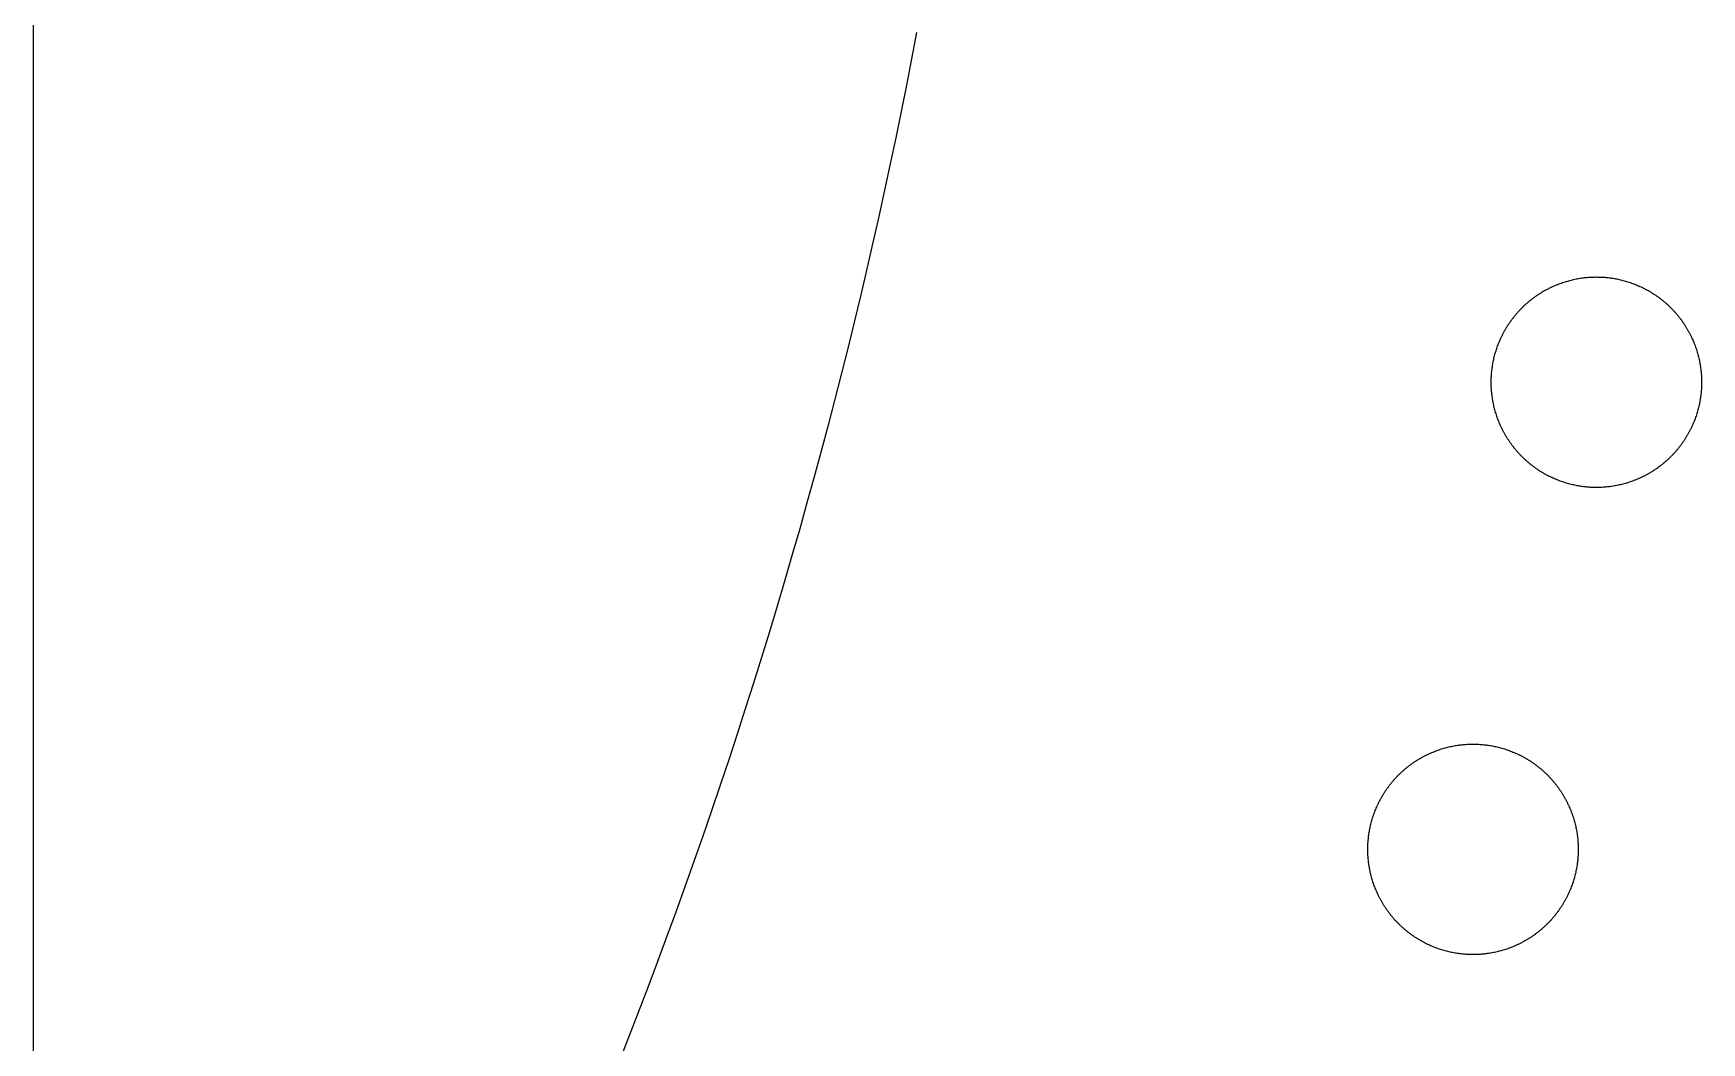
# Model space of a CAD drawing. Extents: x -111 to 2985, y -118 to 122.
# Drawn here: x -110.84 to -101.6, y -53.96 to -48.38 of the extents above; entities that cross this region are included whole.
import ezdxf

# ---------------------------------------------------------------- set-up
doc = ezdxf.new("R2010")
doc.units = 0
doc.layers.add('LAYER_03', color=5, linetype='CONTINUOUS')

msp = doc.modelspace()

# ---------------------------------------------------------------- linework, layer by layer
at = {"layer": 'LAYER_03'}
for points in [[(-110.8393, -73.6993), (-110.8393, -42.3099)], [(-105.9478, -48.3705), (-105.9756, -48.5162), (-106.0041, -48.6618), (-106.0333, -48.8073), (-106.0632, -48.9527), (-106.0937, -49.098), (-106.125, -49.2431), (-106.157, -49.3882), (-106.1897, -49.5331), (-106.2231, -49.6779), (-106.2572, -49.8225), (-106.2919, -49.967), (-106.3274, -50.1113), (-106.3636, -50.2555), (-106.4004, -50.3995), (-106.438, -50.5434), (-106.4762, -50.6871), (-106.5151, -50.8306), (-106.5548, -50.974), (-106.5951, -51.1171), (-106.6361, -51.2601), (-106.6778, -51.4029), (-106.7201, -51.5455), (-106.7632, -51.6879), (-106.8069, -51.8301), (-106.8513, -51.972), (-106.8964, -52.1138), (-106.9422, -52.2553), (-106.9886, -52.3966), (-107.0357, -52.5376), (-107.0835, -52.6785), (-107.1319, -52.8191), (-107.1811, -52.9594), (-107.2309, -53.0995), (-107.2813, -53.2393), (-107.3324, -53.3789), (-107.3842, -53.5182), (-107.4366, -53.6572), (-107.4897, -53.796), (-107.5434, -53.9345), (-107.5978, -54.0727)]]:
    msp.add_lwpolyline(points, dxfattribs=at)
for points in [[(-102.7655, -50.3064), (-102.7655, -50.2999), (-102.7654, -50.2935), (-102.7652, -50.287), (-102.765, -50.2804), (-102.7646, -50.2739), (-102.7642, -50.2673), (-102.7637, -50.2607), (-102.7632, -50.254), (-102.7625, -50.2474), (-102.7618, -50.2407), (-102.761, -50.234), (-102.7601, -50.2273), (-102.7592, -50.2206), (-102.7581, -50.2139), (-102.757, -50.2071), (-102.7558, -50.2004), (-102.7545, -50.1936), (-102.7531, -50.1868), (-102.7517, -50.18), (-102.7501, -50.1733), (-102.7485, -50.1665), (-102.7468, -50.1597), (-102.7449, -50.1529), (-102.743, -50.1461), (-102.7411, -50.1393), (-102.739, -50.1325), (-102.7368, -50.1257), (-102.7346, -50.1189), (-102.7322, -50.1122), (-102.7298, -50.1054), (-102.7272, -50.0986), (-102.7246, -50.0919), (-102.7219, -50.0852), (-102.7191, -50.0785), (-102.7162, -50.0718), (-102.7133, -50.0652), (-102.7102, -50.0585), (-102.7086, -50.0552), (-102.707, -50.0519), (-102.7054, -50.0486), (-102.7038, -50.0453), (-102.7021, -50.0421), (-102.7004, -50.0388), (-102.6987, -50.0355), (-102.697, -50.0322), (-102.6953, -50.029), (-102.6935, -50.0258), (-102.6917, -50.0225), (-102.6899, -50.0193), (-102.6881, -50.0161), (-102.6862, -50.0129), (-102.6843, -50.0097), (-102.6824, -50.0065), (-102.6805, -50.0033), (-102.6786, -50.0001), (-102.6766, -49.997), (-102.6746, -49.9938), (-102.6726, -49.9907), (-102.6706, -49.9876), (-102.6685, -49.9844), (-102.6664, -49.9813), (-102.6643, -49.9782), (-102.6622, -49.9751), (-102.6601, -49.9721), (-102.6579, -49.969), (-102.6557, -49.966), (-102.6535, -49.9629), (-102.6513, -49.9599), (-102.6491, -49.9569), (-102.6468, -49.9539), (-102.6445, -49.9509), (-102.6422, -49.948), (-102.6399, -49.945), (-102.6376, -49.9421), (-102.6352, -49.9391), (-102.6328, -49.9362), (-102.6304, -49.9333), (-102.628, -49.9304), (-102.6256, -49.9276), (-102.6231, -49.9247), (-102.6207, -49.9219), (-102.6182, -49.9191), (-102.6156, -49.9163), (-102.6131, -49.9135), (-102.6106, -49.9107), (-102.608, -49.9079), (-102.6054, -49.9052), (-102.6028, -49.9025), (-102.6002, -49.8997), (-102.5975, -49.8971), (-102.5949, -49.8944), (-102.5922, -49.8917), (-102.5895, -49.8891), (-102.5868, -49.8865), (-102.5841, -49.8839), (-102.5813, -49.8813), (-102.5786, -49.8787), (-102.5758, -49.8761), (-102.573, -49.8736), (-102.5702, -49.8711), (-102.5674, -49.8686), (-102.5645, -49.8661), (-102.5617, -49.8637), (-102.5588, -49.8612), (-102.5559, -49.8588), (-102.553, -49.8564), (-102.5501, -49.854), (-102.5472, -49.8517), (-102.5443, -49.8493), (-102.5413, -49.847), (-102.5383, -49.8447), (-102.5353, -49.8424), (-102.5324, -49.8402), (-102.5293, -49.8379), (-102.5263, -49.8357), (-102.5233, -49.8335), (-102.5202, -49.8313), (-102.5172, -49.8292), (-102.5141, -49.827), (-102.511, -49.8249), (-102.5079, -49.8228), (-102.5048, -49.8208), (-102.5017, -49.8187), (-102.4986, -49.8167), (-102.4954, -49.8147), (-102.4923, -49.8127), (-102.4891, -49.8107), (-102.486, -49.8088), (-102.4828, -49.8068), (-102.4796, -49.8049), (-102.4764, -49.8031), (-102.4732, -49.8012), (-102.47, -49.7994), (-102.4667, -49.7975), (-102.4635, -49.7958), (-102.4603, -49.794), (-102.457, -49.7922), (-102.4537, -49.7905), (-102.4505, -49.7888), (-102.4472, -49.7871), (-102.4439, -49.7855), (-102.4406, -49.7838), (-102.4373, -49.7822), (-102.434, -49.7806), (-102.4307, -49.7791), (-102.4241, -49.776), (-102.4174, -49.773), (-102.4108, -49.7701), (-102.4041, -49.7673), (-102.3973, -49.7646), (-102.3906, -49.762), (-102.3839, -49.7595), (-102.3771, -49.757), (-102.3703, -49.7547), (-102.3636, -49.7524), (-102.3568, -49.7503), (-102.35, -49.7482), (-102.3432, -49.7462), (-102.3364, -49.7443), (-102.3296, -49.7425), (-102.3228, -49.7408), (-102.316, -49.7391), (-102.3092, -49.7376), (-102.3024, -49.7361), (-102.2957, -49.7347), (-102.2889, -49.7334), (-102.2821, -49.7322), (-102.2754, -49.7311), (-102.2686, -49.7301), (-102.2619, -49.7291), (-102.2552, -49.7282), (-102.2485, -49.7274), (-102.2419, -49.7267), (-102.2352, -49.7261), (-102.2286, -49.7255), (-102.222, -49.725), (-102.2154, -49.7246), (-102.2088, -49.7243), (-102.2023, -49.724), (-102.1958, -49.7239), (-102.1893, -49.7238), (-102.1829, -49.7237), (-102.1764, -49.7238), (-102.1699, -49.7239), (-102.1634, -49.724), (-102.1569, -49.7243), (-102.1503, -49.7246), (-102.1437, -49.725), (-102.1371, -49.7255), (-102.1305, -49.7261), (-102.1239, -49.7267), (-102.1172, -49.7274), (-102.1105, -49.7282), (-102.1038, -49.7291), (-102.0971, -49.7301), (-102.0903, -49.7311), (-102.0836, -49.7322), (-102.0768, -49.7334), (-102.0701, -49.7347), (-102.0633, -49.7361), (-102.0565, -49.7376), (-102.0497, -49.7391), (-102.0429, -49.7408), (-102.0361, -49.7425), (-102.0293, -49.7443), (-102.0225, -49.7462), (-102.0157, -49.7482), (-102.0089, -49.7503), (-102.0022, -49.7524), (-101.9954, -49.7547), (-101.9886, -49.757), (-101.9819, -49.7595), (-101.9751, -49.762), (-101.9684, -49.7646), (-101.9617, -49.7673), (-101.955, -49.7701), (-101.9483, -49.773), (-101.9416, -49.776), (-101.935, -49.7791), (-101.9317, -49.7806), (-101.9284, -49.7822), (-101.9251, -49.7838), (-101.9218, -49.7855), (-101.9185, -49.7871), (-101.9152, -49.7888), (-101.912, -49.7905), (-101.9087, -49.7922), (-101.9055, -49.794), (-101.9022, -49.7958), (-101.899, -49.7975), (-101.8958, -49.7994), (-101.8925, -49.8012), (-101.8893, -49.8031), (-101.8861, -49.8049), (-101.8829, -49.8068), (-101.8798, -49.8088), (-101.8766, -49.8107), (-101.8734, -49.8127), (-101.8703, -49.8147), (-101.8671, -49.8167), (-101.864, -49.8187), (-101.8609, -49.8208), (-101.8578, -49.8228), (-101.8547, -49.8249), (-101.8516, -49.827), (-101.8485, -49.8292), (-101.8455, -49.8313), (-101.8424, -49.8335), (-101.8394, -49.8357), (-101.8364, -49.8379), (-101.8334, -49.8402), (-101.8304, -49.8424), (-101.8274, -49.8447), (-101.8244, -49.847), (-101.8215, -49.8493), (-101.8185, -49.8517), (-101.8156, -49.854), (-101.8127, -49.8564), (-101.8098, -49.8588), (-101.8069, -49.8612), (-101.804, -49.8637), (-101.8012, -49.8661), (-101.7983, -49.8686), (-101.7955, -49.8711), (-101.7927, -49.8736), (-101.7899, -49.8761), (-101.7871, -49.8787), (-101.7844, -49.8813), (-101.7816, -49.8839), (-101.7789, -49.8865), (-101.7762, -49.8891), (-101.7735, -49.8917), (-101.7708, -49.8944), (-101.7682, -49.8971), (-101.7655, -49.8997), (-101.7629, -49.9025), (-101.7603, -49.9052), (-101.7577, -49.9079), (-101.7552, -49.9107), (-101.7526, -49.9135), (-101.7501, -49.9163), (-101.7476, -49.9191), (-101.7451, -49.9219), (-101.7426, -49.9247), (-101.7401, -49.9276), (-101.7377, -49.9304), (-101.7353, -49.9333), (-101.7329, -49.9362), (-101.7305, -49.9391), (-101.7281, -49.9421), (-101.7258, -49.945), (-101.7235, -49.948), (-101.7212, -49.9509), (-101.7189, -49.9539), (-101.7166, -49.9569), (-101.7144, -49.9599), (-101.7122, -49.9629), (-101.71, -49.966), (-101.7078, -49.969), (-101.7056, -49.9721), (-101.7035, -49.9751), (-101.7014, -49.9782), (-101.6993, -49.9813), (-101.6972, -49.9844), (-101.6952, -49.9876), (-101.6931, -49.9907), (-101.6911, -49.9938), (-101.6891, -49.997), (-101.6872, -50.0001), (-101.6852, -50.0033), (-101.6833, -50.0065), (-101.6814, -50.0097), (-101.6795, -50.0129), (-101.6777, -50.0161), (-101.6758, -50.0193), (-101.674, -50.0225), (-101.6722, -50.0258), (-101.6705, -50.029), (-101.6687, -50.0322), (-101.667, -50.0355), (-101.6653, -50.0388), (-101.6636, -50.0421), (-101.6619, -50.0453), (-101.6603, -50.0486), (-101.6587, -50.0519), (-101.6571, -50.0552), (-101.6555, -50.0585), (-101.6525, -50.0652), (-101.6495, -50.0718), (-101.6466, -50.0785), (-101.6438, -50.0852), (-101.6411, -50.0919), (-101.6385, -50.0986), (-101.6359, -50.1054), (-101.6335, -50.1122), (-101.6312, -50.1189), (-101.6289, -50.1257), (-101.6267, -50.1325), (-101.6247, -50.1393), (-101.6227, -50.1461), (-101.6208, -50.1529), (-101.619, -50.1597), (-101.6172, -50.1665), (-101.6156, -50.1733), (-101.614, -50.18), (-101.6126, -50.1868), (-101.6112, -50.1936), (-101.6099, -50.2004), (-101.6087, -50.2071), (-101.6076, -50.2139), (-101.6065, -50.2206), (-101.6056, -50.2273), (-101.6047, -50.234), (-101.6039, -50.2407), (-101.6032, -50.2474), (-101.6025, -50.254), (-101.602, -50.2607), (-101.6015, -50.2673), (-101.6011, -50.2739), (-101.6008, -50.2804), (-101.6005, -50.287), (-101.6003, -50.2935), (-101.6002, -50.2999), (-101.6002, -50.3064), (-101.6002, -50.3128), (-101.6003, -50.3193), (-101.6005, -50.3258), (-101.6008, -50.3324), (-101.6011, -50.3389), (-101.6015, -50.3455), (-101.602, -50.3521), (-101.6025, -50.3588), (-101.6032, -50.3654), (-101.6039, -50.3721), (-101.6047, -50.3788), (-101.6056, -50.3855), (-101.6065, -50.3922), (-101.6076, -50.3989), (-101.6087, -50.4057), (-101.6099, -50.4124), (-101.6112, -50.4192), (-101.6126, -50.426), (-101.614, -50.4328), (-101.6156, -50.4395), (-101.6172, -50.4463), (-101.619, -50.4531), (-101.6208, -50.4599), (-101.6227, -50.4667), (-101.6247, -50.4735), (-101.6267, -50.4803), (-101.6289, -50.4871), (-101.6312, -50.4939), (-101.6335, -50.5006), (-101.6359, -50.5074), (-101.6385, -50.5141), (-101.6411, -50.5209), (-101.6438, -50.5276), (-101.6466, -50.5343), (-101.6495, -50.541), (-101.6525, -50.5476), (-101.6555, -50.5543), (-101.6571, -50.5576), (-101.6587, -50.5609), (-101.6603, -50.5642), (-101.6619, -50.5675), (-101.6636, -50.5707), (-101.6653, -50.574), (-101.667, -50.5773), (-101.6687, -50.5805), (-101.6705, -50.5838), (-101.6722, -50.587), (-101.674, -50.5903), (-101.6758, -50.5935), (-101.6777, -50.5967), (-101.6795, -50.5999), (-101.6814, -50.6031), (-101.6833, -50.6063), (-101.6852, -50.6095), (-101.6872, -50.6127), (-101.6891, -50.6158), (-101.6911, -50.619), (-101.6931, -50.6221), (-101.6952, -50.6252), (-101.6972, -50.6284), (-101.6993, -50.6315), (-101.7014, -50.6346), (-101.7035, -50.6376), (-101.7056, -50.6407), (-101.7078, -50.6438), (-101.71, -50.6468), (-101.7122, -50.6499), (-101.7144, -50.6529), (-101.7166, -50.6559), (-101.7189, -50.6589), (-101.7212, -50.6619), (-101.7235, -50.6648), (-101.7258, -50.6678), (-101.7281, -50.6707), (-101.7305, -50.6737), (-101.7329, -50.6766), (-101.7353, -50.6795), (-101.7377, -50.6824), (-101.7401, -50.6852), (-101.7426, -50.6881), (-101.7451, -50.6909), (-101.7476, -50.6937), (-101.7501, -50.6965), (-101.7526, -50.6993), (-101.7552, -50.7021), (-101.7577, -50.7049), (-101.7603, -50.7076), (-101.7629, -50.7103), (-101.7655, -50.713), (-101.7682, -50.7157), (-101.7708, -50.7184), (-101.7735, -50.7211), (-101.7762, -50.7237), (-101.7789, -50.7263), (-101.7816, -50.7289), (-101.7844, -50.7315), (-101.7871, -50.7341), (-101.7899, -50.7366), (-101.7927, -50.7392), (-101.7955, -50.7417), (-101.7983, -50.7442), (-101.8012, -50.7467), (-101.804, -50.7491), (-101.8069, -50.7516), (-101.8098, -50.754), (-101.8127, -50.7564), (-101.8156, -50.7588), (-101.8185, -50.7611), (-101.8215, -50.7635), (-101.8244, -50.7658), (-101.8274, -50.7681), (-101.8304, -50.7704), (-101.8334, -50.7726), (-101.8364, -50.7749), (-101.8394, -50.7771), (-101.8424, -50.7793), (-101.8455, -50.7815), (-101.8485, -50.7836), (-101.8516, -50.7858), (-101.8547, -50.7879), (-101.8578, -50.79), (-101.8609, -50.792), (-101.864, -50.7941), (-101.8671, -50.7961), (-101.8703, -50.7981), (-101.8734, -50.8001), (-101.8766, -50.8021), (-101.8798, -50.804), (-101.8829, -50.806), (-101.8861, -50.8079), (-101.8893, -50.8097), (-101.8925, -50.8116), (-101.8958, -50.8134), (-101.899, -50.8152), (-101.9022, -50.817), (-101.9055, -50.8188), (-101.9087, -50.8206), (-101.912, -50.8223), (-101.9152, -50.824), (-101.9185, -50.8257), (-101.9218, -50.8273), (-101.9251, -50.829), (-101.9284, -50.8306), (-101.9317, -50.8322), (-101.935, -50.8337), (-101.9416, -50.8368), (-101.9483, -50.8398), (-101.955, -50.8427), (-101.9617, -50.8455), (-101.9684, -50.8482), (-101.9751, -50.8508), (-101.9819, -50.8533), (-101.9886, -50.8557), (-101.9954, -50.8581), (-102.0022, -50.8603), (-102.0089, -50.8625), (-102.0157, -50.8646), (-102.0225, -50.8666), (-102.0293, -50.8685), (-102.0361, -50.8703), (-102.0429, -50.872), (-102.0497, -50.8737), (-102.0565, -50.8752), (-102.0633, -50.8767), (-102.0701, -50.8781), (-102.0768, -50.8793), (-102.0836, -50.8806), (-102.0903, -50.8817), (-102.0971, -50.8827), (-102.1038, -50.8837), (-102.1105, -50.8846), (-102.1172, -50.8854), (-102.1239, -50.8861), (-102.1305, -50.8867), (-102.1371, -50.8873), (-102.1437, -50.8878), (-102.1503, -50.8882), (-102.1569, -50.8885), (-102.1634, -50.8888), (-102.1699, -50.8889), (-102.1764, -50.889), (-102.1829, -50.8891), (-102.1893, -50.889), (-102.1958, -50.8889), (-102.2023, -50.8888), (-102.2088, -50.8885), (-102.2154, -50.8882), (-102.222, -50.8878), (-102.2286, -50.8873), (-102.2352, -50.8867), (-102.2419, -50.8861), (-102.2485, -50.8854), (-102.2552, -50.8846), (-102.2619, -50.8837), (-102.2686, -50.8827), (-102.2754, -50.8817), (-102.2821, -50.8806), (-102.2889, -50.8793), (-102.2957, -50.8781), (-102.3024, -50.8767), (-102.3092, -50.8752), (-102.316, -50.8737), (-102.3228, -50.872), (-102.3296, -50.8703), (-102.3364, -50.8685), (-102.3432, -50.8666), (-102.35, -50.8646), (-102.3568, -50.8625), (-102.3636, -50.8603), (-102.3703, -50.8581), (-102.3771, -50.8557), (-102.3839, -50.8533), (-102.3906, -50.8508), (-102.3973, -50.8482), (-102.4041, -50.8455), (-102.4108, -50.8427), (-102.4174, -50.8398), (-102.4241, -50.8368), (-102.4307, -50.8337), (-102.434, -50.8322), (-102.4373, -50.8306), (-102.4406, -50.829), (-102.4439, -50.8273), (-102.4472, -50.8257), (-102.4505, -50.824), (-102.4537, -50.8223), (-102.457, -50.8206), (-102.4603, -50.8188), (-102.4635, -50.817), (-102.4667, -50.8152), (-102.47, -50.8134), (-102.4732, -50.8116), (-102.4764, -50.8097), (-102.4796, -50.8079), (-102.4828, -50.806), (-102.486, -50.804), (-102.4891, -50.8021), (-102.4923, -50.8001), (-102.4954, -50.7981), (-102.4986, -50.7961), (-102.5017, -50.7941), (-102.5048, -50.792), (-102.5079, -50.79), (-102.511, -50.7879), (-102.5141, -50.7858), (-102.5172, -50.7836), (-102.5202, -50.7815), (-102.5233, -50.7793), (-102.5263, -50.7771), (-102.5293, -50.7749), (-102.5324, -50.7726), (-102.5353, -50.7704), (-102.5383, -50.7681), (-102.5413, -50.7658), (-102.5443, -50.7635), (-102.5472, -50.7611), (-102.5501, -50.7588), (-102.553, -50.7564), (-102.5559, -50.754), (-102.5588, -50.7516), (-102.5617, -50.7491), (-102.5645, -50.7467), (-102.5674, -50.7442), (-102.5702, -50.7417), (-102.573, -50.7392), (-102.5758, -50.7366), (-102.5786, -50.7341), (-102.5813, -50.7315), (-102.5841, -50.7289), (-102.5868, -50.7263), (-102.5895, -50.7237), (-102.5922, -50.7211), (-102.5949, -50.7184), (-102.5975, -50.7157), (-102.6002, -50.713), (-102.6028, -50.7103), (-102.6054, -50.7076), (-102.608, -50.7049), (-102.6106, -50.7021), (-102.6131, -50.6993), (-102.6156, -50.6965), (-102.6182, -50.6937), (-102.6207, -50.6909), (-102.6231, -50.6881), (-102.6256, -50.6852), (-102.628, -50.6824), (-102.6304, -50.6795), (-102.6328, -50.6766), (-102.6352, -50.6737), (-102.6376, -50.6707), (-102.6399, -50.6678), (-102.6422, -50.6648), (-102.6445, -50.6619), (-102.6468, -50.6589), (-102.6491, -50.6559), (-102.6513, -50.6529), (-102.6535, -50.6499), (-102.6557, -50.6468), (-102.6579, -50.6438), (-102.6601, -50.6407), (-102.6622, -50.6376), (-102.6643, -50.6346), (-102.6664, -50.6315), (-102.6685, -50.6284), (-102.6706, -50.6252), (-102.6726, -50.6221), (-102.6746, -50.619), (-102.6766, -50.6158), (-102.6786, -50.6127), (-102.6805, -50.6095), (-102.6824, -50.6063), (-102.6843, -50.6031), (-102.6862, -50.5999), (-102.6881, -50.5967), (-102.6899, -50.5935), (-102.6917, -50.5903), (-102.6935, -50.587), (-102.6953, -50.5838), (-102.697, -50.5805), (-102.6987, -50.5773), (-102.7004, -50.574), (-102.7021, -50.5707), (-102.7038, -50.5675), (-102.7054, -50.5642), (-102.707, -50.5609), (-102.7086, -50.5576), (-102.7102, -50.5543), (-102.7133, -50.5476), (-102.7162, -50.541), (-102.7191, -50.5343), (-102.7219, -50.5276), (-102.7246, -50.5209), (-102.7272, -50.5141), (-102.7298, -50.5074), (-102.7322, -50.5006), (-102.7346, -50.4939), (-102.7368, -50.4871), (-102.739, -50.4803), (-102.7411, -50.4735), (-102.743, -50.4667), (-102.7449, -50.4599), (-102.7468, -50.4531), (-102.7485, -50.4463), (-102.7501, -50.4395), (-102.7517, -50.4328), (-102.7531, -50.426), (-102.7545, -50.4192), (-102.7558, -50.4124), (-102.757, -50.4057), (-102.7581, -50.3989), (-102.7592, -50.3922), (-102.7601, -50.3855), (-102.761, -50.3788), (-102.7618, -50.3721), (-102.7625, -50.3654), (-102.7632, -50.3588), (-102.7637, -50.3521), (-102.7642, -50.3455), (-102.7646, -50.3389), (-102.765, -50.3324), (-102.7652, -50.3258), (-102.7654, -50.3193), (-102.7655, -50.3128)], [(-103.449, -52.8924), (-103.449, -52.886), (-103.4489, -52.8795), (-103.4487, -52.873), (-103.4484, -52.8665), (-103.4481, -52.8599), (-103.4477, -52.8533), (-103.4472, -52.8467), (-103.4466, -52.8401), (-103.446, -52.8334), (-103.4453, -52.8268), (-103.4445, -52.8201), (-103.4436, -52.8134), (-103.4427, -52.8067), (-103.4416, -52.7999), (-103.4405, -52.7932), (-103.4393, -52.7864), (-103.438, -52.7796), (-103.4366, -52.7729), (-103.4351, -52.7661), (-103.4336, -52.7593), (-103.432, -52.7525), (-103.4302, -52.7457), (-103.4284, -52.7389), (-103.4265, -52.7321), (-103.4245, -52.7253), (-103.4224, -52.7185), (-103.4203, -52.7117), (-103.418, -52.705), (-103.4157, -52.6982), (-103.4132, -52.6914), (-103.4107, -52.6847), (-103.4081, -52.678), (-103.4054, -52.6712), (-103.4026, -52.6645), (-103.3997, -52.6579), (-103.3967, -52.6512), (-103.3937, -52.6446), (-103.3921, -52.6413), (-103.3905, -52.638), (-103.3889, -52.6347), (-103.3872, -52.6314), (-103.3856, -52.6281), (-103.3839, -52.6248), (-103.3822, -52.6215), (-103.3805, -52.6183), (-103.3787, -52.615), (-103.377, -52.6118), (-103.3752, -52.6086), (-103.3734, -52.6053), (-103.3715, -52.6021), (-103.3697, -52.5989), (-103.3678, -52.5957), (-103.3659, -52.5925), (-103.364, -52.5893), (-103.362, -52.5862), (-103.3601, -52.583), (-103.3581, -52.5799), (-103.3561, -52.5767), (-103.354, -52.5736), (-103.352, -52.5705), (-103.3499, -52.5674), (-103.3478, -52.5643), (-103.3457, -52.5612), (-103.3436, -52.5581), (-103.3414, -52.5551), (-103.3392, -52.552), (-103.337, -52.549), (-103.3348, -52.546), (-103.3326, -52.5429), (-103.3303, -52.54), (-103.328, -52.537), (-103.3257, -52.534), (-103.3234, -52.531), (-103.3211, -52.5281), (-103.3187, -52.5252), (-103.3163, -52.5223), (-103.3139, -52.5194), (-103.3115, -52.5165), (-103.3091, -52.5136), (-103.3066, -52.5108), (-103.3041, -52.5079), (-103.3016, -52.5051), (-103.2991, -52.5023), (-103.2966, -52.4995), (-103.294, -52.4967), (-103.2915, -52.494), (-103.2889, -52.4912), (-103.2863, -52.4885), (-103.2836, -52.4858), (-103.281, -52.4831), (-103.2783, -52.4804), (-103.2757, -52.4778), (-103.273, -52.4751), (-103.2703, -52.4725), (-103.2675, -52.4699), (-103.2648, -52.4673), (-103.262, -52.4647), (-103.2593, -52.4622), (-103.2565, -52.4597), (-103.2537, -52.4571), (-103.2508, -52.4546), (-103.248, -52.4522), (-103.2452, -52.4497), (-103.2423, -52.4473), (-103.2394, -52.4449), (-103.2365, -52.4425), (-103.2336, -52.4401), (-103.2307, -52.4377), (-103.2277, -52.4354), (-103.2248, -52.4331), (-103.2218, -52.4308), (-103.2188, -52.4285), (-103.2158, -52.4262), (-103.2128, -52.424), (-103.2098, -52.4217), (-103.2068, -52.4195), (-103.2037, -52.4174), (-103.2006, -52.4152), (-103.1976, -52.4131), (-103.1945, -52.411), (-103.1914, -52.4089), (-103.1883, -52.4068), (-103.1852, -52.4047), (-103.182, -52.4027), (-103.1789, -52.4007), (-103.1758, -52.3987), (-103.1726, -52.3967), (-103.1694, -52.3948), (-103.1662, -52.3929), (-103.1631, -52.391), (-103.1599, -52.3891), (-103.1567, -52.3872), (-103.1534, -52.3854), (-103.1502, -52.3836), (-103.147, -52.3818), (-103.1437, -52.38), (-103.1405, -52.3783), (-103.1372, -52.3766), (-103.1339, -52.3749), (-103.1307, -52.3732), (-103.1274, -52.3715), (-103.1241, -52.3699), (-103.1208, -52.3683), (-103.1175, -52.3667), (-103.1142, -52.3651), (-103.1076, -52.362), (-103.1009, -52.3591), (-103.0942, -52.3562), (-103.0875, -52.3534), (-103.0808, -52.3507), (-103.0741, -52.3481), (-103.0673, -52.3455), (-103.0606, -52.3431), (-103.0538, -52.3407), (-103.047, -52.3385), (-103.0402, -52.3363), (-103.0335, -52.3342), (-103.0267, -52.3323), (-103.0199, -52.3304), (-103.0131, -52.3285), (-103.0063, -52.3268), (-102.9995, -52.3252), (-102.9927, -52.3236), (-102.9859, -52.3222), (-102.9791, -52.3208), (-102.9724, -52.3195), (-102.9656, -52.3183), (-102.9588, -52.3172), (-102.9521, -52.3161), (-102.9454, -52.3151), (-102.9387, -52.3143), (-102.932, -52.3135), (-102.9253, -52.3128), (-102.9187, -52.3121), (-102.9121, -52.3116), (-102.9054, -52.3111), (-102.8989, -52.3107), (-102.8923, -52.3103), (-102.8858, -52.3101), (-102.8793, -52.3099), (-102.8728, -52.3098), (-102.8663, -52.3098), (-102.8599, -52.3098), (-102.8534, -52.3099), (-102.8469, -52.3101), (-102.8404, -52.3103), (-102.8338, -52.3107), (-102.8272, -52.3111), (-102.8206, -52.3116), (-102.814, -52.3121), (-102.8073, -52.3128), (-102.8007, -52.3135), (-102.794, -52.3143), (-102.7873, -52.3151), (-102.7805, -52.3161), (-102.7738, -52.3172), (-102.7671, -52.3183), (-102.7603, -52.3195), (-102.7535, -52.3208), (-102.7468, -52.3222), (-102.74, -52.3236), (-102.7332, -52.3252), (-102.7264, -52.3268), (-102.7196, -52.3285), (-102.7128, -52.3304), (-102.706, -52.3323), (-102.6992, -52.3342), (-102.6924, -52.3363), (-102.6856, -52.3385), (-102.6789, -52.3407), (-102.6721, -52.3431), (-102.6653, -52.3455), (-102.6586, -52.3481), (-102.6518, -52.3507), (-102.6451, -52.3534), (-102.6384, -52.3562), (-102.6318, -52.3591), (-102.6251, -52.362), (-102.6185, -52.3651), (-102.6152, -52.3667), (-102.6118, -52.3683), (-102.6086, -52.3699), (-102.6053, -52.3715), (-102.602, -52.3732), (-102.5987, -52.3749), (-102.5954, -52.3766), (-102.5922, -52.3783), (-102.5889, -52.38), (-102.5857, -52.3818), (-102.5825, -52.3836), (-102.5792, -52.3854), (-102.576, -52.3872), (-102.5728, -52.3891), (-102.5696, -52.391), (-102.5664, -52.3929), (-102.5632, -52.3948), (-102.5601, -52.3967), (-102.5569, -52.3987), (-102.5537, -52.4007), (-102.5506, -52.4027), (-102.5475, -52.4047), (-102.5444, -52.4068), (-102.5413, -52.4089), (-102.5382, -52.411), (-102.5351, -52.4131), (-102.532, -52.4152), (-102.5289, -52.4174), (-102.5259, -52.4195), (-102.5229, -52.4217), (-102.5198, -52.424), (-102.5168, -52.4262), (-102.5138, -52.4285), (-102.5109, -52.4308), (-102.5079, -52.4331), (-102.5049, -52.4354), (-102.502, -52.4377), (-102.4991, -52.4401), (-102.4962, -52.4425), (-102.4933, -52.4449), (-102.4904, -52.4473), (-102.4875, -52.4497), (-102.4847, -52.4522), (-102.4818, -52.4546), (-102.479, -52.4571), (-102.4762, -52.4597), (-102.4734, -52.4622), (-102.4706, -52.4647), (-102.4679, -52.4673), (-102.4651, -52.4699), (-102.4624, -52.4725), (-102.4597, -52.4751), (-102.457, -52.4778), (-102.4543, -52.4804), (-102.4517, -52.4831), (-102.449, -52.4858), (-102.4464, -52.4885), (-102.4438, -52.4912), (-102.4412, -52.494), (-102.4386, -52.4967), (-102.4361, -52.4995), (-102.4335, -52.5023), (-102.431, -52.5051), (-102.4285, -52.5079), (-102.4261, -52.5108), (-102.4236, -52.5136), (-102.4212, -52.5165), (-102.4187, -52.5194), (-102.4163, -52.5223), (-102.414, -52.5252), (-102.4116, -52.5281), (-102.4093, -52.531), (-102.4069, -52.534), (-102.4046, -52.537), (-102.4024, -52.54), (-102.4001, -52.5429), (-102.3979, -52.546), (-102.3956, -52.549), (-102.3934, -52.552), (-102.3913, -52.5551), (-102.3891, -52.5581), (-102.387, -52.5612), (-102.3849, -52.5643), (-102.3828, -52.5674), (-102.3807, -52.5705), (-102.3786, -52.5736), (-102.3766, -52.5767), (-102.3746, -52.5799), (-102.3726, -52.583), (-102.3706, -52.5862), (-102.3687, -52.5893), (-102.3668, -52.5925), (-102.3649, -52.5957), (-102.363, -52.5989), (-102.3611, -52.6021), (-102.3593, -52.6053), (-102.3575, -52.6086), (-102.3557, -52.6118), (-102.3539, -52.615), (-102.3522, -52.6183), (-102.3504, -52.6215), (-102.3487, -52.6248), (-102.3471, -52.6281), (-102.3454, -52.6314), (-102.3438, -52.6347), (-102.3422, -52.638), (-102.3406, -52.6413), (-102.339, -52.6446), (-102.3359, -52.6512), (-102.333, -52.6579), (-102.3301, -52.6645), (-102.3273, -52.6712), (-102.3246, -52.678), (-102.3219, -52.6847), (-102.3194, -52.6914), (-102.317, -52.6982), (-102.3146, -52.705), (-102.3124, -52.7117), (-102.3102, -52.7185), (-102.3081, -52.7253), (-102.3061, -52.7321), (-102.3042, -52.7389), (-102.3024, -52.7457), (-102.3007, -52.7525), (-102.2991, -52.7593), (-102.2975, -52.7661), (-102.2961, -52.7729), (-102.2947, -52.7796), (-102.2934, -52.7864), (-102.2922, -52.7932), (-102.291, -52.7999), (-102.29, -52.8067), (-102.289, -52.8134), (-102.2882, -52.8201), (-102.2874, -52.8268), (-102.2866, -52.8334), (-102.286, -52.8401), (-102.2854, -52.8467), (-102.285, -52.8533), (-102.2846, -52.8599), (-102.2842, -52.8665), (-102.284, -52.873), (-102.2838, -52.8795), (-102.2837, -52.886), (-102.2837, -52.8924), (-102.2837, -52.8989), (-102.2838, -52.9054), (-102.284, -52.9119), (-102.2842, -52.9184), (-102.2846, -52.925), (-102.285, -52.9316), (-102.2854, -52.9382), (-102.286, -52.9448), (-102.2866, -52.9514), (-102.2874, -52.9581), (-102.2882, -52.9648), (-102.289, -52.9715), (-102.29, -52.9782), (-102.291, -52.985), (-102.2922, -52.9917), (-102.2934, -52.9985), (-102.2947, -53.0052), (-102.2961, -53.012), (-102.2975, -53.0188), (-102.2991, -53.0256), (-102.3007, -53.0324), (-102.3024, -53.0392), (-102.3042, -53.046), (-102.3061, -53.0528), (-102.3081, -53.0596), (-102.3102, -53.0664), (-102.3124, -53.0731), (-102.3146, -53.0799), (-102.317, -53.0867), (-102.3194, -53.0934), (-102.3219, -53.1002), (-102.3246, -53.1069), (-102.3273, -53.1136), (-102.3301, -53.1203), (-102.333, -53.127), (-102.3359, -53.1337), (-102.339, -53.1403), (-102.3406, -53.1436), (-102.3422, -53.1469), (-102.3438, -53.1502), (-102.3454, -53.1535), (-102.3471, -53.1568), (-102.3487, -53.1601), (-102.3504, -53.1633), (-102.3522, -53.1666), (-102.3539, -53.1698), (-102.3557, -53.1731), (-102.3575, -53.1763), (-102.3593, -53.1795), (-102.3611, -53.1828), (-102.363, -53.186), (-102.3649, -53.1892), (-102.3668, -53.1924), (-102.3687, -53.1955), (-102.3706, -53.1987), (-102.3726, -53.2019), (-102.3746, -53.205), (-102.3766, -53.2082), (-102.3786, -53.2113), (-102.3807, -53.2144), (-102.3828, -53.2175), (-102.3849, -53.2206), (-102.387, -53.2237), (-102.3891, -53.2268), (-102.3913, -53.2298), (-102.3934, -53.2329), (-102.3956, -53.2359), (-102.3979, -53.2389), (-102.4001, -53.2419), (-102.4024, -53.2449), (-102.4046, -53.2479), (-102.4069, -53.2509), (-102.4093, -53.2538), (-102.4116, -53.2568), (-102.414, -53.2597), (-102.4163, -53.2626), (-102.4187, -53.2655), (-102.4212, -53.2684), (-102.4236, -53.2713), (-102.4261, -53.2741), (-102.4285, -53.277), (-102.431, -53.2798), (-102.4335, -53.2826), (-102.4361, -53.2854), (-102.4386, -53.2881), (-102.4412, -53.2909), (-102.4438, -53.2937), (-102.4464, -53.2964), (-102.449, -53.2991), (-102.4517, -53.3018), (-102.4543, -53.3045), (-102.457, -53.3071), (-102.4597, -53.3098), (-102.4624, -53.3124), (-102.4651, -53.315), (-102.4679, -53.3176), (-102.4706, -53.3201), (-102.4734, -53.3227), (-102.4762, -53.3252), (-102.479, -53.3277), (-102.4818, -53.3302), (-102.4847, -53.3327), (-102.4875, -53.3352), (-102.4904, -53.3376), (-102.4933, -53.34), (-102.4962, -53.3424), (-102.4991, -53.3448), (-102.502, -53.3472), (-102.5049, -53.3495), (-102.5079, -53.3518), (-102.5109, -53.3541), (-102.5138, -53.3564), (-102.5168, -53.3587), (-102.5198, -53.3609), (-102.5229, -53.3631), (-102.5259, -53.3653), (-102.5289, -53.3675), (-102.532, -53.3697), (-102.5351, -53.3718), (-102.5382, -53.3739), (-102.5413, -53.376), (-102.5444, -53.3781), (-102.5475, -53.3801), (-102.5506, -53.3822), (-102.5537, -53.3842), (-102.5569, -53.3862), (-102.5601, -53.3881), (-102.5632, -53.3901), (-102.5664, -53.392), (-102.5696, -53.3939), (-102.5728, -53.3958), (-102.576, -53.3976), (-102.5792, -53.3995), (-102.5825, -53.4013), (-102.5857, -53.4031), (-102.5889, -53.4048), (-102.5922, -53.4066), (-102.5954, -53.4083), (-102.5987, -53.41), (-102.602, -53.4117), (-102.6053, -53.4134), (-102.6086, -53.415), (-102.6118, -53.4166), (-102.6152, -53.4182), (-102.6185, -53.4198), (-102.6251, -53.4228), (-102.6318, -53.4258), (-102.6384, -53.4287), (-102.6451, -53.4315), (-102.6518, -53.4342), (-102.6586, -53.4368), (-102.6653, -53.4393), (-102.6721, -53.4418), (-102.6789, -53.4441), (-102.6856, -53.4464), (-102.6924, -53.4486), (-102.6992, -53.4506), (-102.706, -53.4526), (-102.7128, -53.4545), (-102.7196, -53.4563), (-102.7264, -53.4581), (-102.7332, -53.4597), (-102.74, -53.4613), (-102.7468, -53.4627), (-102.7535, -53.4641), (-102.7603, -53.4654), (-102.7671, -53.4666), (-102.7738, -53.4677), (-102.7805, -53.4688), (-102.7873, -53.4697), (-102.794, -53.4706), (-102.8007, -53.4714), (-102.8073, -53.4721), (-102.814, -53.4728), (-102.8206, -53.4733), (-102.8272, -53.4738), (-102.8338, -53.4742), (-102.8404, -53.4745), (-102.8469, -53.4748), (-102.8534, -53.475), (-102.8599, -53.4751), (-102.8663, -53.4751), (-102.8728, -53.4751), (-102.8793, -53.475), (-102.8858, -53.4748), (-102.8923, -53.4745), (-102.8989, -53.4742), (-102.9054, -53.4738), (-102.9121, -53.4733), (-102.9187, -53.4728), (-102.9253, -53.4721), (-102.932, -53.4714), (-102.9387, -53.4706), (-102.9454, -53.4697), (-102.9521, -53.4688), (-102.9588, -53.4677), (-102.9656, -53.4666), (-102.9724, -53.4654), (-102.9791, -53.4641), (-102.9859, -53.4627), (-102.9927, -53.4613), (-102.9995, -53.4597), (-103.0063, -53.4581), (-103.0131, -53.4563), (-103.0199, -53.4545), (-103.0267, -53.4526), (-103.0335, -53.4506), (-103.0402, -53.4486), (-103.047, -53.4464), (-103.0538, -53.4441), (-103.0606, -53.4418), (-103.0673, -53.4393), (-103.0741, -53.4368), (-103.0808, -53.4342), (-103.0875, -53.4315), (-103.0942, -53.4287), (-103.1009, -53.4258), (-103.1076, -53.4228), (-103.1142, -53.4198), (-103.1175, -53.4182), (-103.1208, -53.4166), (-103.1241, -53.415), (-103.1274, -53.4134), (-103.1307, -53.4117), (-103.1339, -53.41), (-103.1372, -53.4083), (-103.1405, -53.4066), (-103.1437, -53.4048), (-103.147, -53.4031), (-103.1502, -53.4013), (-103.1534, -53.3995), (-103.1567, -53.3976), (-103.1599, -53.3958), (-103.1631, -53.3939), (-103.1662, -53.392), (-103.1694, -53.3901), (-103.1726, -53.3881), (-103.1758, -53.3862), (-103.1789, -53.3842), (-103.182, -53.3822), (-103.1852, -53.3801), (-103.1883, -53.3781), (-103.1914, -53.376), (-103.1945, -53.3739), (-103.1976, -53.3718), (-103.2006, -53.3697), (-103.2037, -53.3675), (-103.2068, -53.3653), (-103.2098, -53.3631), (-103.2128, -53.3609), (-103.2158, -53.3587), (-103.2188, -53.3564), (-103.2218, -53.3541), (-103.2248, -53.3518), (-103.2277, -53.3495), (-103.2307, -53.3472), (-103.2336, -53.3448), (-103.2365, -53.3424), (-103.2394, -53.34), (-103.2423, -53.3376), (-103.2452, -53.3352), (-103.248, -53.3327), (-103.2508, -53.3302), (-103.2537, -53.3277), (-103.2565, -53.3252), (-103.2593, -53.3227), (-103.262, -53.3201), (-103.2648, -53.3176), (-103.2675, -53.315), (-103.2703, -53.3124), (-103.273, -53.3098), (-103.2757, -53.3071), (-103.2783, -53.3045), (-103.281, -53.3018), (-103.2836, -53.2991), (-103.2863, -53.2964), (-103.2889, -53.2937), (-103.2915, -53.2909), (-103.294, -53.2881), (-103.2966, -53.2854), (-103.2991, -53.2826), (-103.3016, -53.2798), (-103.3041, -53.277), (-103.3066, -53.2741), (-103.3091, -53.2713), (-103.3115, -53.2684), (-103.3139, -53.2655), (-103.3163, -53.2626), (-103.3187, -53.2597), (-103.3211, -53.2568), (-103.3234, -53.2538), (-103.3257, -53.2509), (-103.328, -53.2479), (-103.3303, -53.2449), (-103.3326, -53.2419), (-103.3348, -53.2389), (-103.337, -53.2359), (-103.3392, -53.2329), (-103.3414, -53.2298), (-103.3436, -53.2268), (-103.3457, -53.2237), (-103.3478, -53.2206), (-103.3499, -53.2175), (-103.352, -53.2144), (-103.354, -53.2113), (-103.3561, -53.2082), (-103.3581, -53.205), (-103.3601, -53.2019), (-103.362, -53.1987), (-103.364, -53.1955), (-103.3659, -53.1924), (-103.3678, -53.1892), (-103.3697, -53.186), (-103.3715, -53.1828), (-103.3734, -53.1795), (-103.3752, -53.1763), (-103.377, -53.1731), (-103.3787, -53.1698), (-103.3805, -53.1666), (-103.3822, -53.1633), (-103.3839, -53.1601), (-103.3856, -53.1568), (-103.3872, -53.1535), (-103.3889, -53.1502), (-103.3905, -53.1469), (-103.3921, -53.1436), (-103.3937, -53.1403), (-103.3967, -53.1337), (-103.3997, -53.127), (-103.4026, -53.1203), (-103.4054, -53.1136), (-103.4081, -53.1069), (-103.4107, -53.1002), (-103.4132, -53.0934), (-103.4157, -53.0867), (-103.418, -53.0799), (-103.4203, -53.0731), (-103.4224, -53.0664), (-103.4245, -53.0596), (-103.4265, -53.0528), (-103.4284, -53.046), (-103.4302, -53.0392), (-103.432, -53.0324), (-103.4336, -53.0256), (-103.4351, -53.0188), (-103.4366, -53.012), (-103.438, -53.0052), (-103.4393, -52.9985), (-103.4405, -52.9917), (-103.4416, -52.985), (-103.4427, -52.9782), (-103.4436, -52.9715), (-103.4445, -52.9648), (-103.4453, -52.9581), (-103.446, -52.9514), (-103.4466, -52.9448), (-103.4472, -52.9382), (-103.4477, -52.9316), (-103.4481, -52.925), (-103.4484, -52.9184), (-103.4487, -52.9119), (-103.4489, -52.9054), (-103.449, -52.8989)]]:
    msp.add_lwpolyline(points, close=True, dxfattribs=at)

doc.saveas('drawing.dxf')
